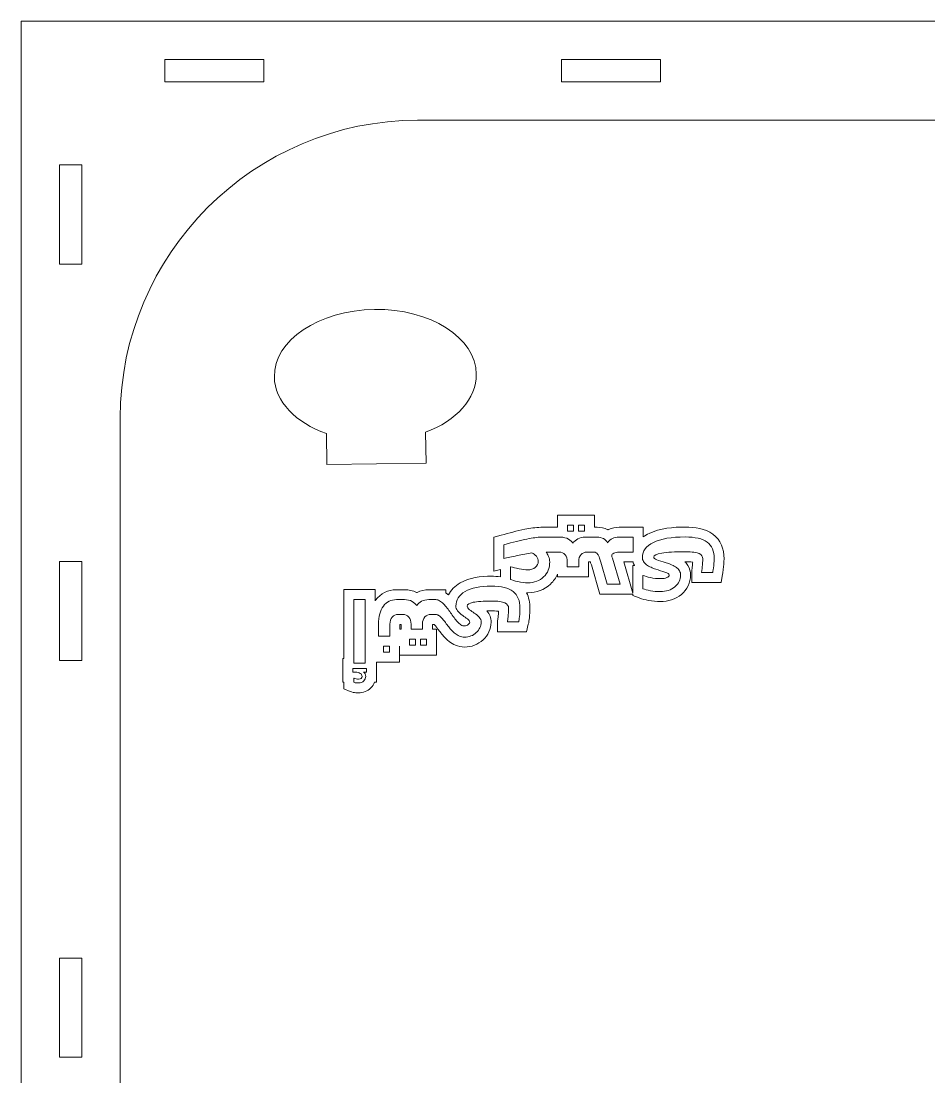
# Model space of a CAD drawing. Header units: millimetres. Extents: x -599 to 1818, y -719 to 408.
# Drawn here: x 349.3 to 440.9, y -106.5 to 0 of the extents above; entities that cross this region are included whole.
import ezdxf

# ---------------------------------------------------------------- set-up
doc = ezdxf.new("R2010")
doc.units = ezdxf.units.MM
doc.header["$MEASUREMENT"] = 0
doc.layers.add('Layer 1', color=7, linetype='Continuous')

msp = doc.modelspace()

# ---------------------------------------------------------------- linework, layer by layer
at = {"layer": 'Layer 1', "color": 250, "lineweight": 18}
for points, knots in [([(548.3318, -199), (548.3318, -199), (349.3318, -199), (349.3318, -199), (349.3318, -199), (349.3318, -199), (349.3318, 0), (349.3318, 0), (349.3318, 0), (349.3318, 0), (548.3318, 0), (548.3318, 0), (548.3318, 0), (548.3318, 0), (548.3318, -199), (548.3318, -199)], [0, 0, 0, 0, 0.2, 0.2, 0.2, 0.2, 0.4, 0.4, 0.4, 0.4, 0.6, 0.6, 0.6, 0.6, 1, 1, 1, 1]), ([(373.8318, -3.8637), (373.8318, -3.8637), (373.8318, -6.1364), (373.8318, -6.1364), (373.8318, -6.1364), (373.8318, -6.1364), (363.8319, -6.1364), (363.8319, -6.1364), (363.8319, -6.1364), (363.8319, -6.1364), (363.8319, -3.8637), (363.8319, -3.8637), (363.8319, -3.8637), (363.8319, -3.8637), (373.8318, -3.8637), (373.8318, -3.8637)], [0, 0, 0, 0, 0.2, 0.2, 0.2, 0.2, 0.4, 0.4, 0.4, 0.4, 0.6, 0.6, 0.6, 0.6, 1, 1, 1, 1]), ([(413.8319, -3.8637), (413.8319, -3.8637), (413.8319, -6.1364), (413.8319, -6.1364), (413.8319, -6.1364), (413.8319, -6.1364), (403.8318, -6.1364), (403.8318, -6.1364), (403.8318, -6.1364), (403.8318, -6.1364), (403.8318, -3.8637), (403.8318, -3.8637), (403.8318, -3.8637), (403.8318, -3.8637), (413.8319, -3.8637), (413.8319, -3.8637)], [0, 0, 0, 0, 0.2, 0.2, 0.2, 0.2, 0.4, 0.4, 0.4, 0.4, 0.6, 0.6, 0.6, 0.6, 1, 1, 1, 1]), ([(508.3317, -189), (508.3317, -189), (389.3319, -189), (389.3319, -189), (389.3319, -189), (372.8318, -189), (359.3319, -175.5), (359.3319, -159), (359.3319, -159), (359.3319, -159), (359.3319, -40.0001), (359.3319, -40.0001), (359.3319, -40.0001), (359.3319, -23.5001), (372.8318, -10.0001), (389.3319, -10.0001), (389.3319, -10.0001), (389.3319, -10.0001), (508.3317, -10.0001), (508.3317, -10.0001), (508.3317, -10.0001), (524.8318, -10.0001), (538.3318, -23.5001), (538.3318, -40.0001), (538.3318, -40.0001), (538.3318, -40.0001), (538.3318, -159), (538.3318, -159), (538.3318, -159), (538.3318, -175.5), (524.8318, -189), (508.3317, -189)], [0, 0, 0, 0, 0.11111111, 0.11111111, 0.11111111, 0.11111111, 0.22222222, 0.22222222, 0.22222222, 0.22222222, 0.33333333, 0.33333333, 0.33333333, 0.33333333, 0.44444444, 0.44444444, 0.44444444, 0.44444444, 0.55555556, 0.55555556, 0.55555556, 0.55555556, 0.66666667, 0.66666667, 0.66666667, 0.66666667, 0.77777778, 0.77777778, 0.77777778, 0.77777778, 1, 1, 1, 1]), ([(355.4682, -24.5), (355.4682, -24.5), (353.1955, -24.5), (353.1955, -24.5), (353.1955, -24.5), (353.1955, -24.5), (353.1955, -14.5), (353.1955, -14.5), (353.1955, -14.5), (353.1955, -14.5), (355.4682, -14.5), (355.4682, -14.5), (355.4682, -14.5), (355.4682, -14.5), (355.4682, -24.5), (355.4682, -24.5)], [0, 0, 0, 0, 0.2, 0.2, 0.2, 0.2, 0.4, 0.4, 0.4, 0.4, 0.6, 0.6, 0.6, 0.6, 1, 1, 1, 1]), ([(380.184, -44.7272), (380.184, -44.7272), (380.1422, -41.6092), (380.1422, -41.6092), (380.1422, -41.6092), (377.0313, -40.5083), (374.9117, -38.3662), (374.8784, -35.8764), (374.8784, -35.8764), (374.829, -32.1988), (379.3493, -29.1564), (384.9745, -29.081), (384.9745, -29.081), (390.5997, -29.0056), (395.2, -31.9256), (395.2492, -35.6032), (395.2492, -35.6032), (395.2826, -38.093), (393.2214, -40.2911), (390.1412, -41.4751), (390.1412, -41.4751), (390.1412, -41.4751), (390.183, -44.593), (390.183, -44.593), (390.183, -44.593), (390.183, -44.593), (380.184, -44.7272), (380.184, -44.7272)], [0, 0, 0, 0, 0.125, 0.125, 0.125, 0.125, 0.25, 0.25, 0.25, 0.25, 0.375, 0.375, 0.375, 0.375, 0.5, 0.5, 0.5, 0.5, 0.625, 0.625, 0.625, 0.625, 0.75, 0.75, 0.75, 0.75, 1, 1, 1, 1]), ([(355.4682, -64.5), (355.4682, -64.5), (353.1955, -64.5), (353.1955, -64.5), (353.1955, -64.5), (353.1955, -64.5), (353.1955, -54.5), (353.1955, -54.5), (353.1955, -54.5), (353.1955, -54.5), (355.4682, -54.5), (355.4682, -54.5), (355.4682, -54.5), (355.4682, -54.5), (355.4682, -64.5), (355.4682, -64.5)], [0, 0, 0, 0, 0.2, 0.2, 0.2, 0.2, 0.4, 0.4, 0.4, 0.4, 0.6, 0.6, 0.6, 0.6, 1, 1, 1, 1]), ([(355.4682, -104.5), (355.4682, -104.5), (353.1955, -104.5), (353.1955, -104.5), (353.1955, -104.5), (353.1955, -104.5), (353.1955, -94.5), (353.1955, -94.5), (353.1955, -94.5), (353.1955, -94.5), (355.4682, -94.5), (355.4682, -94.5), (355.4682, -94.5), (355.4682, -94.5), (355.4682, -104.5), (355.4682, -104.5)], [0, 0, 0, 0, 0.2, 0.2, 0.2, 0.2, 0.4, 0.4, 0.4, 0.4, 0.6, 0.6, 0.6, 0.6, 1, 1, 1, 1])]:
    msp.add_open_spline(points, degree=3, knots=knots, dxfattribs=at)
at = {"layer": 'Layer 1', "color": 250, "lineweight": 20}
for points, knots in [([(404.5631, -49.8373), (404.5631, -49.8373), (407.1727, -49.8373), (407.1727, -49.8373), (407.1727, -49.8373), (407.1727, -49.8373), (407.1727, -51.0565), (407.1727, -51.0565), (407.1727, -51.0565), (407.1727, -51.0565), (407.4287, -51.0565), (407.4287, -51.0565), (407.4287, -51.0565), (407.8072, -51.0565), (408.1822, -51.1245), (408.5209, -51.2964), (408.5209, -51.2964), (408.5418, -51.2864), (408.5629, -51.2768), (408.5843, -51.2675), (408.5843, -51.2675), (408.9255, -51.1195), (409.2918, -51.0565), (409.6625, -51.0565), (409.6625, -51.0565), (409.6625, -51.0565), (412.0849, -51.0565), (412.0849, -51.0565), (412.0849, -51.0565), (412.0849, -51.0565), (412.0849, -52.0333), (412.0849, -52.0333), (412.0849, -52.0333), (412.2648, -51.9004), (412.462, -51.7824), (412.6725, -51.6792), (412.6725, -51.6792), (413.7589, -51.1468), (415.1521, -51.0311), (416.3455, -51.0311), (416.3455, -51.0311), (417.2919, -51.0311), (418.3331, -51.1755), (419.1158, -51.7497), (419.1158, -51.7497), (419.9218, -52.3412), (420.2397, -53.2464), (420.2397, -54.2226), (420.2397, -54.2226), (420.2397, -54.5843), (420.2194, -54.9485), (420.1647, -55.3063), (420.1647, -55.3063), (420.1401, -55.4673), (420.1173, -55.6303), (420.0897, -55.7908), (420.0897, -55.7908), (420.0897, -55.7908), (419.9466, -56.621), (419.9466, -56.621), (419.9466, -56.621), (419.9466, -56.621), (416.9781, -56.621), (416.9781, -56.621), (416.9781, -56.621), (416.9781, -56.621), (416.9781, -55.4193), (416.9781, -55.4193), (416.9781, -55.4193), (416.9781, -55.4193), (417.002, -55.3266), (417.002, -55.3266), (417.002, -55.3266), (417.0225, -55.2004), (417.0338, -55.0631), (417.0472, -54.9367), (417.0472, -54.9367), (417.0604, -54.8127), (417.0711, -54.6882), (417.0783, -54.5634), (417.0783, -54.5634), (416.8296, -54.5319), (416.4882, -54.5297), (416.3299, -54.5297), (416.3299, -54.5297), (416.3181, -54.5297), (416.3062, -54.5297), (416.2943, -54.5297), (416.2943, -54.5297), (416.4067, -54.6439), (416.5063, -54.7703), (416.5916, -54.9081), (416.5916, -54.9081), (416.7717, -55.1989), (416.8615, -55.5274), (416.8615, -55.8693), (416.8615, -55.8693), (416.8615, -56.6486), (416.5307, -57.3192), (415.9381, -57.8216), (415.9381, -57.8216), (415.3355, -58.3326), (414.5942, -58.5429), (413.8125, -58.5429), (413.8125, -58.5429), (413.4137, -58.5429), (413.0145, -58.5103), (412.6228, -58.4343), (412.6228, -58.4343), (412.3086, -58.3732), (411.9881, -58.2948), (411.6894, -58.1788), (411.6894, -58.1788), (411.6894, -58.1788), (411.0514, -57.931), (411.0514, -57.931), (411.0514, -57.931), (411.0514, -57.931), (411.0514, -57.7979), (411.0514, -57.7979), (411.0514, -57.7979), (411.0514, -57.7979), (407.7086, -57.7979), (407.7086, -57.7979), (407.7086, -57.7979), (407.7086, -57.7979), (406.8547, -54.8477), (406.8547, -54.8477), (406.8547, -54.8477), (406.8262, -54.7492), (406.7937, -54.6517), (406.759, -54.5551), (406.759, -54.5551), (406.759, -54.5551), (406.5801, -54.5551), (406.5801, -54.5551), (406.5801, -54.5551), (406.5801, -54.5551), (406.5801, -56.0368), (406.5801, -56.0368), (406.5801, -56.0368), (406.5801, -56.0368), (403.4286, -56.0368), (403.4286, -56.0368), (403.4286, -56.0368), (403.4286, -56.0368), (403.4286, -55.7712), (403.4286, -55.7712), (403.4286, -55.7712), (403.2762, -56.1446), (403.0467, -56.4855), (402.7371, -56.7834), (402.7371, -56.7834), (402.1122, -57.3845), (401.3194, -57.6539), (400.4577, -57.6539), (400.4577, -57.6539), (400.4104, -57.6539), (400.3631, -57.6532), (400.3158, -57.6519), (400.3158, -57.6519), (400.5523, -58.1179), (400.6559, -58.6488), (400.6559, -59.2037), (400.6559, -59.2037), (400.6559, -59.5294), (400.6406, -59.8555), (400.6024, -60.179), (400.6024, -60.179), (400.5772, -60.392), (400.5505, -60.6315), (400.4958, -60.8388), (400.4958, -60.8388), (400.4958, -60.8388), (400.2994, -61.5838), (400.2994, -61.5838), (400.2994, -61.5838), (400.2994, -61.5838), (397.3944, -61.5838), (397.3944, -61.5838), (397.3944, -61.5838), (397.3944, -61.5838), (397.3944, -60.4472), (397.3944, -60.4472), (397.3944, -60.4472), (397.3944, -60.4472), (397.4109, -60.3577), (397.4109, -60.3577), (397.4109, -60.3577), (397.4345, -60.2262), (397.449, -60.0846), (397.4656, -59.9517), (397.4656, -59.9517), (397.483, -59.8126), (397.4932, -59.6713), (397.4988, -59.53), (397.4988, -59.53), (397.2528, -59.4958), (396.9074, -59.4925), (396.7518, -59.4925), (396.7518, -59.4925), (396.6164, -59.4925), (396.471, -59.4928), (396.3213, -59.4953), (396.3213, -59.4953), (396.5944, -59.811), (396.7443, -60.1986), (396.7443, -60.6219), (396.7443, -60.6219), (396.7443, -61.3238), (396.4421, -61.9324), (395.9311, -62.4072), (395.9311, -62.4072), (395.4108, -62.8906), (394.7675, -63.1332), (394.058, -63.1332), (394.058, -63.1332), (393.7398, -63.1332), (393.4292, -63.0736), (393.1378, -62.9445), (393.1378, -62.9445), (392.9101, -62.8436), (392.6958, -62.7161), (392.4996, -62.5627), (392.4996, -62.5627), (392.2994, -62.4062), (392.1143, -62.2316), (391.9504, -62.0374), (391.9504, -62.0374), (391.8307, -61.8956), (391.7126, -61.7524), (391.598, -61.6065), (391.598, -61.6065), (391.4855, -61.4633), (391.3751, -61.3183), (391.2652, -61.173), (391.2652, -61.173), (391.1919, -61.0761), (391.1142, -60.9816), (391.0306, -60.8934), (391.0306, -60.8934), (391.0165, -60.8785), (391.0011, -60.8627), (390.9849, -60.8472), (390.9849, -60.8472), (390.9849, -60.8472), (390.8162, -60.8472), (390.8162, -60.8472), (390.8162, -60.8472), (390.8162, -60.8472), (390.8162, -61.3279), (390.8162, -61.3279), (390.8162, -61.3279), (390.8162, -61.3279), (391.2226, -61.3279), (391.2226, -61.3279), (391.2226, -61.3279), (391.2226, -61.3279), (391.2226, -63.9376), (391.2226, -63.9376), (391.2226, -63.9376), (391.2226, -63.9376), (387.5038, -63.9376), (387.5038, -63.9376), (387.5038, -63.9376), (387.5038, -63.9376), (387.5038, -63.0316), (387.5038, -63.0316), (387.5038, -63.0316), (387.5038, -63.0316), (387.4874, -63.0316), (387.4874, -63.0316), (387.4874, -63.0316), (387.4874, -63.0316), (387.4874, -64.6488), (387.4874, -64.6488), (387.4874, -64.6488), (387.4874, -64.6488), (385.1689, -64.6488), (385.1689, -64.6488), (385.1689, -64.6488), (385.1689, -64.6488), (385.1689, -66.6723), (385.1689, -66.6723), (385.1689, -66.6723), (385.1689, -66.6723), (384.9887, -66.6723), (384.9887, -66.6723), (384.9887, -66.6723), (384.9076, -66.8876), (384.7806, -67.0849), (384.6127, -67.2565), (384.6127, -67.2565), (384.2813, -67.5952), (383.8426, -67.756), (383.3717, -67.756), (383.3717, -67.756), (383.1858, -67.756), (382.9933, -67.7465), (382.8121, -67.7029), (382.8121, -67.7029), (382.7158, -67.6798), (382.619, -67.6534), (382.5269, -67.6165), (382.5269, -67.6165), (382.5269, -67.6165), (381.8989, -67.3649), (381.8989, -67.3649), (381.8989, -67.3649), (381.8989, -67.3649), (381.8989, -66.6723), (381.8989, -66.6723), (381.8989, -66.6723), (381.8989, -66.6723), (381.7804, -66.6723), (381.7804, -66.6723), (381.7804, -66.6723), (381.7804, -66.6723), (381.7804, -64.2828), (381.7804, -64.2828), (381.7804, -64.2828), (381.7804, -64.2828), (381.882, -64.2828), (381.882, -64.2828), (381.882, -64.2828), (381.882, -64.2828), (381.882, -57.3317), (381.882, -57.3317), (381.882, -57.3317), (381.882, -57.3317), (385.0335, -57.3317), (385.0335, -57.3317), (385.0335, -57.3317), (385.0335, -57.3317), (385.0335, -58.4748), (385.0335, -58.4748), (385.0335, -58.4748), (385.047, -58.4558), (385.0608, -58.4369), (385.0748, -58.4181), (385.0748, -58.4181), (385.5919, -57.725), (386.3241, -57.3486), (387.1901, -57.3486), (387.1901, -57.3486), (387.1901, -57.3486), (388.0071, -57.3486), (388.0071, -57.3486), (388.0071, -57.3486), (388.4373, -57.3486), (388.8541, -57.4398), (389.2329, -57.6448), (389.2329, -57.6448), (389.246, -57.6377), (389.2592, -57.6307), (389.2725, -57.6239), (389.2725, -57.6239), (389.6435, -57.4322), (390.0522, -57.3486), (390.4681, -57.3486), (390.4681, -57.3486), (390.4681, -57.3486), (392.1624, -57.3486), (392.1624, -57.3486), (392.1624, -57.3486), (392.1624, -57.3486), (392.1624, -57.6744), (392.1624, -57.6744), (392.1624, -57.6744), (392.2587, -57.7367), (392.351, -57.8048), (392.4394, -57.8777), (392.4394, -57.8777), (392.6849, -57.3774), (393.0981, -56.9706), (393.6268, -56.6663), (393.6268, -56.6663), (394.5538, -56.1327), (395.7106, -55.9939), (396.7631, -55.9939), (396.7631, -55.9939), (397.0669, -55.9939), (397.3819, -56.0086), (397.6952, -56.0481), (397.6952, -56.0481), (397.6952, -56.0481), (397.6952, -55.3166), (397.6952, -55.3166), (397.6952, -55.3166), (397.6952, -55.3166), (397.0264, -55.469), (397.0264, -55.469), (397.0264, -55.469), (397.0264, -55.469), (397.0264, -52.0595), (397.0264, -52.0595), (397.0264, -52.0595), (397.0264, -52.0595), (397.7557, -51.8544), (397.7557, -51.8544), (397.7557, -51.8544), (398.5452, -51.6324), (399.3485, -51.4186), (400.1531, -51.259), (400.1531, -51.259), (400.6581, -51.1588), (401.2277, -51.0565), (401.7433, -51.0565), (401.7433, -51.0565), (401.7433, -51.0565), (403.454, -51.0565), (403.454, -51.0565), (403.454, -51.0565), (403.454, -51.0565), (403.454, -49.8373), (403.454, -49.8373), (403.454, -49.8373), (403.454, -49.8373), (404.5631, -49.8373), (404.5631, -49.8373)], [0, 0, 0, 0, 0.00943396, 0.00943396, 0.00943396, 0.00943396, 0.01886792, 0.01886792, 0.01886792, 0.01886792, 0.02830189, 0.02830189, 0.02830189, 0.02830189, 0.03773585, 0.03773585, 0.03773585, 0.03773585, 0.04716981, 0.04716981, 0.04716981, 0.04716981, 0.05660377, 0.05660377, 0.05660377, 0.05660377, 0.06603774, 0.06603774, 0.06603774, 0.06603774, 0.0754717, 0.0754717, 0.0754717, 0.0754717, 0.08490566, 0.08490566, 0.08490566, 0.08490566, 0.09433962, 0.09433962, 0.09433962, 0.09433962, 0.10377358, 0.10377358, 0.10377358, 0.10377358, 0.11320755, 0.11320755, 0.11320755, 0.11320755, 0.12264151, 0.12264151, 0.12264151, 0.12264151, 0.13207547, 0.13207547, 0.13207547, 0.13207547, 0.14150943, 0.14150943, 0.14150943, 0.14150943, 0.1509434, 0.1509434, 0.1509434, 0.1509434, 0.16037736, 0.16037736, 0.16037736, 0.16037736, 0.16981132, 0.16981132, 0.16981132, 0.16981132, 0.17924528, 0.17924528, 0.17924528, 0.17924528, 0.18867925, 0.18867925, 0.18867925, 0.18867925, 0.19811321, 0.19811321, 0.19811321, 0.19811321, 0.20754717, 0.20754717, 0.20754717, 0.20754717, 0.21698113, 0.21698113, 0.21698113, 0.21698113, 0.22641509, 0.22641509, 0.22641509, 0.22641509, 0.23584906, 0.23584906, 0.23584906, 0.23584906, 0.24528302, 0.24528302, 0.24528302, 0.24528302, 0.25471698, 0.25471698, 0.25471698, 0.25471698, 0.26415094, 0.26415094, 0.26415094, 0.26415094, 0.27358491, 0.27358491, 0.27358491, 0.27358491, 0.28301887, 0.28301887, 0.28301887, 0.28301887, 0.29245283, 0.29245283, 0.29245283, 0.29245283, 0.30188679, 0.30188679, 0.30188679, 0.30188679, 0.31132075, 0.31132075, 0.31132075, 0.31132075, 0.32075472, 0.32075472, 0.32075472, 0.32075472, 0.33018868, 0.33018868, 0.33018868, 0.33018868, 0.33962264, 0.33962264, 0.33962264, 0.33962264, 0.3490566, 0.3490566, 0.3490566, 0.3490566, 0.35849057, 0.35849057, 0.35849057, 0.35849057, 0.36792453, 0.36792453, 0.36792453, 0.36792453, 0.37735849, 0.37735849, 0.37735849, 0.37735849, 0.38679245, 0.38679245, 0.38679245, 0.38679245, 0.39622642, 0.39622642, 0.39622642, 0.39622642, 0.40566038, 0.40566038, 0.40566038, 0.40566038, 0.41509434, 0.41509434, 0.41509434, 0.41509434, 0.4245283, 0.4245283, 0.4245283, 0.4245283, 0.43396226, 0.43396226, 0.43396226, 0.43396226, 0.44339623, 0.44339623, 0.44339623, 0.44339623, 0.45283019, 0.45283019, 0.45283019, 0.45283019, 0.46226415, 0.46226415, 0.46226415, 0.46226415, 0.47169811, 0.47169811, 0.47169811, 0.47169811, 0.48113208, 0.48113208, 0.48113208, 0.48113208, 0.49056604, 0.49056604, 0.49056604, 0.49056604, 0.5, 0.5, 0.5, 0.5, 0.50943396, 0.50943396, 0.50943396, 0.50943396, 0.51886792, 0.51886792, 0.51886792, 0.51886792, 0.52830189, 0.52830189, 0.52830189, 0.52830189, 0.53773585, 0.53773585, 0.53773585, 0.53773585, 0.54716981, 0.54716981, 0.54716981, 0.54716981, 0.55660377, 0.55660377, 0.55660377, 0.55660377, 0.56603774, 0.56603774, 0.56603774, 0.56603774, 0.5754717, 0.5754717, 0.5754717, 0.5754717, 0.58490566, 0.58490566, 0.58490566, 0.58490566, 0.59433962, 0.59433962, 0.59433962, 0.59433962, 0.60377358, 0.60377358, 0.60377358, 0.60377358, 0.61320755, 0.61320755, 0.61320755, 0.61320755, 0.62264151, 0.62264151, 0.62264151, 0.62264151, 0.63207547, 0.63207547, 0.63207547, 0.63207547, 0.64150943, 0.64150943, 0.64150943, 0.64150943, 0.6509434, 0.6509434, 0.6509434, 0.6509434, 0.66037736, 0.66037736, 0.66037736, 0.66037736, 0.66981132, 0.66981132, 0.66981132, 0.66981132, 0.67924528, 0.67924528, 0.67924528, 0.67924528, 0.68867925, 0.68867925, 0.68867925, 0.68867925, 0.69811321, 0.69811321, 0.69811321, 0.69811321, 0.70754717, 0.70754717, 0.70754717, 0.70754717, 0.71698113, 0.71698113, 0.71698113, 0.71698113, 0.72641509, 0.72641509, 0.72641509, 0.72641509, 0.73584906, 0.73584906, 0.73584906, 0.73584906, 0.74528302, 0.74528302, 0.74528302, 0.74528302, 0.75471698, 0.75471698, 0.75471698, 0.75471698, 0.76415094, 0.76415094, 0.76415094, 0.76415094, 0.77358491, 0.77358491, 0.77358491, 0.77358491, 0.78301887, 0.78301887, 0.78301887, 0.78301887, 0.79245283, 0.79245283, 0.79245283, 0.79245283, 0.80188679, 0.80188679, 0.80188679, 0.80188679, 0.81132075, 0.81132075, 0.81132075, 0.81132075, 0.82075472, 0.82075472, 0.82075472, 0.82075472, 0.83018868, 0.83018868, 0.83018868, 0.83018868, 0.83962264, 0.83962264, 0.83962264, 0.83962264, 0.8490566, 0.8490566, 0.8490566, 0.8490566, 0.85849057, 0.85849057, 0.85849057, 0.85849057, 0.86792453, 0.86792453, 0.86792453, 0.86792453, 0.87735849, 0.87735849, 0.87735849, 0.87735849, 0.88679245, 0.88679245, 0.88679245, 0.88679245, 0.89622642, 0.89622642, 0.89622642, 0.89622642, 0.90566038, 0.90566038, 0.90566038, 0.90566038, 0.91509434, 0.91509434, 0.91509434, 0.91509434, 0.9245283, 0.9245283, 0.9245283, 0.9245283, 0.93396226, 0.93396226, 0.93396226, 0.93396226, 0.94339623, 0.94339623, 0.94339623, 0.94339623, 0.95283019, 0.95283019, 0.95283019, 0.95283019, 0.96226415, 0.96226415, 0.96226415, 0.96226415, 0.97169811, 0.97169811, 0.97169811, 0.97169811, 0.98113208, 0.98113208, 0.98113208, 0.98113208, 1, 1, 1, 1]), ([(411.0617, -54.5551), (411.0617, -54.5551), (410.1326, -54.5551), (410.1326, -54.5551), (410.1326, -54.5551), (410.1326, -54.5551), (411.0514, -57.6944), (411.0514, -57.6944), (411.0514, -57.6944), (411.0514, -57.6944), (411.0514, -54.9088), (411.0514, -54.9088), (411.0514, -54.9088), (411.0514, -54.9088), (411.1998, -54.9088), (411.1998, -54.9088), (411.1998, -54.9088), (411.1407, -54.7955), (411.0946, -54.6772), (411.0617, -54.5551)], [0, 0, 0, 0, 0.16666667, 0.16666667, 0.16666667, 0.16666667, 0.33333333, 0.33333333, 0.33333333, 0.33333333, 0.5, 0.5, 0.5, 0.5, 0.66666667, 0.66666667, 0.66666667, 0.66666667, 1, 1, 1, 1]), ([(387.6647, -61.3279), (387.6647, -61.3279), (387.6647, -60.8472), (387.6647, -60.8472), (387.6647, -60.8472), (387.6647, -60.8472), (387.5297, -60.8473), (387.5297, -60.8473), (387.5297, -60.8473), (387.5297, -60.8473), (387.5297, -61.3279), (387.5297, -61.3279), (387.5297, -61.3279), (387.5297, -61.3279), (387.6647, -61.3279), (387.6647, -61.3279)], [0, 0, 0, 0, 0.2, 0.2, 0.2, 0.2, 0.4, 0.4, 0.4, 0.4, 0.6, 0.6, 0.6, 0.6, 1, 1, 1, 1])]:
    msp.add_open_spline(points, degree=3, knots=knots, dxfattribs=at)
at = {"layer": 'Layer 1', "color": 250, "lineweight": 9}
for points, knots in [([(404.454, -50.8373), (404.454, -50.8373), (405.0636, -50.8373), (405.0636, -50.8373), (405.0636, -50.8373), (405.0636, -50.8373), (405.0636, -51.4469), (405.0636, -51.4469), (405.0636, -51.4469), (405.0636, -51.4469), (404.454, -51.4469), (404.454, -51.4469), (404.454, -51.4469), (404.454, -51.4469), (404.454, -50.8373), (404.454, -50.8373)], [0, 0, 0, 0, 0.2, 0.2, 0.2, 0.2, 0.4, 0.4, 0.4, 0.4, 0.6, 0.6, 0.6, 0.6, 1, 1, 1, 1]), ([(405.5631, -50.8373), (405.5631, -50.8373), (406.1727, -50.8373), (406.1727, -50.8373), (406.1727, -50.8373), (406.1727, -50.8373), (406.1727, -51.4469), (406.1727, -51.4469), (406.1727, -51.4469), (406.1727, -51.4469), (405.5631, -51.4469), (405.5631, -51.4469), (405.5631, -51.4469), (405.5631, -51.4469), (405.5631, -50.8373), (405.5631, -50.8373)], [0, 0, 0, 0, 0.2, 0.2, 0.2, 0.2, 0.4, 0.4, 0.4, 0.4, 0.6, 0.6, 0.6, 0.6, 1, 1, 1, 1]), ([(398.0264, -52.8171), (398.9549, -52.556), (399.7282, -52.3627), (400.3477, -52.2399), (400.3477, -52.2399), (400.9657, -52.1172), (401.4314, -52.0565), (401.7433, -52.0565), (401.7433, -52.0565), (401.7433, -52.0565), (403.3618, -52.0565), (403.3618, -52.0565), (403.3618, -52.0565), (403.3618, -52.0565), (403.6483, -52.0565), (403.6483, -52.0565), (403.6483, -52.0565), (403.6483, -52.0565), (403.771, -52.0565), (403.771, -52.0565), (403.771, -52.0565), (404.0631, -52.0565), (404.3185, -52.1186), (404.5401, -52.2428), (404.5401, -52.2428), (404.7602, -52.3669), (404.9154, -52.5066), (405.0071, -52.6647), (405.0071, -52.6647), (405.1229, -52.477), (405.2851, -52.3288), (405.4954, -52.2202), (405.4954, -52.2202), (405.7057, -52.1115), (405.9526, -52.0565), (406.232, -52.0565), (406.232, -52.0565), (406.232, -52.0565), (406.6398, -52.0565), (406.6398, -52.0565), (406.6398, -52.0565), (406.6398, -52.0565), (406.9263, -52.0565), (406.9263, -52.0565), (406.9263, -52.0565), (406.9263, -52.0565), (407.4287, -52.0565), (407.4287, -52.0565), (407.4287, -52.0565), (407.6925, -52.0565), (407.9127, -52.1045), (408.0891, -52.199), (408.0891, -52.199), (408.264, -52.2936), (408.4023, -52.4389), (408.5011, -52.6308), (408.5011, -52.6308), (408.6253, -52.4192), (408.7862, -52.2696), (408.9823, -52.1849), (408.9823, -52.1849), (409.1799, -52.0988), (409.407, -52.0565), (409.6625, -52.0565), (409.6625, -52.0565), (409.6625, -52.0565), (411.0849, -52.0565), (411.0849, -52.0565), (411.0849, -52.0565), (411.0849, -52.0565), (411.0849, -53.5551), (411.0849, -53.5551), (411.0849, -53.5551), (411.0849, -53.5551), (409.6244, -53.5551), (409.6244, -53.5551), (409.6244, -53.5551), (409.4183, -53.5551), (409.249, -53.5918), (409.1149, -53.6638), (409.1149, -53.6638), (408.9823, -53.7371), (408.916, -53.8176), (408.916, -53.9079), (408.916, -53.9079), (408.916, -53.9333), (408.9216, -53.97), (408.9343, -54.0208), (408.9343, -54.0208), (408.947, -54.0716), (408.9611, -54.121), (408.9781, -54.1704), (408.9781, -54.1704), (408.9781, -54.1704), (409.7471, -56.7979), (409.7471, -56.7979), (409.7471, -56.7979), (409.7471, -56.7979), (408.4602, -56.7979), (408.4602, -56.7979), (408.4602, -56.7979), (408.4602, -56.7979), (407.8153, -54.5697), (407.8153, -54.5697), (407.8153, -54.5697), (407.7772, -54.4371), (407.7306, -54.2988), (407.677, -54.1534), (407.677, -54.1534), (407.6234, -54.0081), (407.574, -53.8994), (407.5303, -53.8289), (407.5303, -53.8289), (407.4781, -53.7414), (407.4174, -53.6736), (407.3468, -53.6271), (407.3468, -53.6271), (407.2763, -53.5791), (407.1916, -53.5551), (407.09, -53.5551), (407.09, -53.5551), (407.09, -53.5551), (406.9263, -53.5551), (406.9263, -53.5551), (406.9263, -53.5551), (406.9263, -53.5551), (406.6398, -53.5551), (406.6398, -53.5551), (406.6398, -53.5551), (406.6398, -53.5551), (406.4183, -53.5551), (406.4183, -53.5551), (406.4183, -53.5551), (406.1727, -53.5551), (405.9724, -53.6398), (405.8157, -53.8077), (405.8157, -53.8077), (405.6591, -53.9756), (405.5801, -54.2169), (405.5801, -54.5316), (405.5801, -54.5316), (405.5801, -54.5316), (405.5801, -55.0368), (405.5801, -55.0368), (405.5801, -55.0368), (405.5801, -55.0368), (404.4286, -55.0368), (404.4286, -55.0368), (404.4286, -55.0368), (404.4286, -55.0368), (404.4286, -54.5316), (404.4286, -54.5316), (404.4286, -54.5316), (404.4286, -54.2395), (404.3538, -54.0038), (404.2056, -53.8246), (404.2056, -53.8246), (404.0561, -53.6454), (403.85, -53.5551), (403.5847, -53.5551), (403.5847, -53.5551), (403.5847, -53.5551), (403.3618, -53.5551), (403.3618, -53.5551), (403.3618, -53.5551), (403.3618, -53.5551), (402.2851, -53.5551), (402.2851, -53.5551), (402.2851, -53.5551), (402.374, -53.637), (402.4573, -53.7809), (402.5377, -53.9855), (402.5377, -53.9855), (402.6182, -54.1901), (402.6577, -54.3792), (402.6577, -54.5528), (402.6577, -54.5528), (402.6577, -55.1652), (402.4531, -55.669), (402.0438, -56.0627), (402.0438, -56.0627), (401.6346, -56.4564), (401.1054, -56.6539), (400.4577, -56.6539), (400.4577, -56.6539), (400.1402, -56.6539), (399.8058, -56.6144), (399.4558, -56.5368), (399.4558, -56.5368), (399.1059, -56.4578), (398.8519, -56.3816), (398.6952, -56.3068), (398.6952, -56.3068), (398.6952, -56.3068), (398.6952, -55.0283), (398.6952, -55.0283), (398.6952, -55.0283), (398.6952, -55.0283), (398.7446, -55.0283), (398.7446, -55.0283), (398.7446, -55.0283), (398.945, -55.1031), (399.2174, -55.1751), (399.5631, -55.2442), (399.5631, -55.2442), (399.9074, -55.3148), (400.191, -55.35), (400.414, -55.35), (400.414, -55.35), (400.7385, -55.35), (401.001, -55.2654), (401.2028, -55.0975), (401.2028, -55.0975), (401.4046, -54.9295), (401.5062, -54.7334), (401.5062, -54.5076), (401.5062, -54.5076), (401.5062, -54.3115), (401.4399, -54.1351), (401.3072, -53.9813), (401.3072, -53.9813), (401.1746, -53.826), (401.0222, -53.7132), (400.85, -53.6426), (400.85, -53.6426), (400.3914, -53.6962), (399.8947, -53.7851), (399.3585, -53.9093), (399.3585, -53.9093), (398.8237, -54.0321), (398.3792, -54.1351), (398.0264, -54.2155), (398.0264, -54.2155), (398.0264, -54.2155), (398.0264, -52.8171), (398.0264, -52.8171)], [0, 0, 0, 0, 0.01666667, 0.01666667, 0.01666667, 0.01666667, 0.03333333, 0.03333333, 0.03333333, 0.03333333, 0.05, 0.05, 0.05, 0.05, 0.06666667, 0.06666667, 0.06666667, 0.06666667, 0.08333333, 0.08333333, 0.08333333, 0.08333333, 0.1, 0.1, 0.1, 0.1, 0.11666667, 0.11666667, 0.11666667, 0.11666667, 0.13333333, 0.13333333, 0.13333333, 0.13333333, 0.15, 0.15, 0.15, 0.15, 0.16666667, 0.16666667, 0.16666667, 0.16666667, 0.18333333, 0.18333333, 0.18333333, 0.18333333, 0.2, 0.2, 0.2, 0.2, 0.21666667, 0.21666667, 0.21666667, 0.21666667, 0.23333333, 0.23333333, 0.23333333, 0.23333333, 0.25, 0.25, 0.25, 0.25, 0.26666667, 0.26666667, 0.26666667, 0.26666667, 0.28333333, 0.28333333, 0.28333333, 0.28333333, 0.3, 0.3, 0.3, 0.3, 0.31666667, 0.31666667, 0.31666667, 0.31666667, 0.33333333, 0.33333333, 0.33333333, 0.33333333, 0.35, 0.35, 0.35, 0.35, 0.36666667, 0.36666667, 0.36666667, 0.36666667, 0.38333333, 0.38333333, 0.38333333, 0.38333333, 0.4, 0.4, 0.4, 0.4, 0.41666667, 0.41666667, 0.41666667, 0.41666667, 0.43333333, 0.43333333, 0.43333333, 0.43333333, 0.45, 0.45, 0.45, 0.45, 0.46666667, 0.46666667, 0.46666667, 0.46666667, 0.48333333, 0.48333333, 0.48333333, 0.48333333, 0.5, 0.5, 0.5, 0.5, 0.51666667, 0.51666667, 0.51666667, 0.51666667, 0.53333333, 0.53333333, 0.53333333, 0.53333333, 0.55, 0.55, 0.55, 0.55, 0.56666667, 0.56666667, 0.56666667, 0.56666667, 0.58333333, 0.58333333, 0.58333333, 0.58333333, 0.6, 0.6, 0.6, 0.6, 0.61666667, 0.61666667, 0.61666667, 0.61666667, 0.63333333, 0.63333333, 0.63333333, 0.63333333, 0.65, 0.65, 0.65, 0.65, 0.66666667, 0.66666667, 0.66666667, 0.66666667, 0.68333333, 0.68333333, 0.68333333, 0.68333333, 0.7, 0.7, 0.7, 0.7, 0.71666667, 0.71666667, 0.71666667, 0.71666667, 0.73333333, 0.73333333, 0.73333333, 0.73333333, 0.75, 0.75, 0.75, 0.75, 0.76666667, 0.76666667, 0.76666667, 0.76666667, 0.78333333, 0.78333333, 0.78333333, 0.78333333, 0.8, 0.8, 0.8, 0.8, 0.81666667, 0.81666667, 0.81666667, 0.81666667, 0.83333333, 0.83333333, 0.83333333, 0.83333333, 0.85, 0.85, 0.85, 0.85, 0.86666667, 0.86666667, 0.86666667, 0.86666667, 0.88333333, 0.88333333, 0.88333333, 0.88333333, 0.9, 0.9, 0.9, 0.9, 0.91666667, 0.91666667, 0.91666667, 0.91666667, 0.93333333, 0.93333333, 0.93333333, 0.93333333, 0.95, 0.95, 0.95, 0.95, 0.96666667, 0.96666667, 0.96666667, 0.96666667, 1, 1, 1, 1]), ([(412.0514, -55.9088), (412.0514, -55.9088), (412.0881, -55.9088), (412.0881, -55.9088), (412.0881, -55.9088), (412.2377, -55.9893), (412.4804, -56.0627), (412.8163, -56.129), (412.8163, -56.129), (413.1521, -56.1967), (413.488, -56.2306), (413.821, -56.2306), (413.821, -56.2306), (414.1018, -56.2306), (414.3205, -56.1967), (414.4757, -56.129), (414.4757, -56.129), (414.6324, -56.0612), (414.71, -55.9709), (414.71, -55.858), (414.71, -55.858), (414.71, -55.7593), (414.5632, -55.6647), (414.2711, -55.5758), (414.2711, -55.5758), (413.979, -55.4855), (413.6728, -55.3881), (413.3525, -55.2837), (413.3525, -55.2837), (413.2015, -55.2315), (413.042, -55.1666), (412.8727, -55.0904), (412.8727, -55.0904), (412.7048, -55.0128), (412.5552, -54.9253), (412.4226, -54.8293), (412.4226, -54.8293), (412.2984, -54.7362), (412.1968, -54.6276), (412.1192, -54.5034), (412.1192, -54.5034), (412.0401, -54.3792), (412.0006, -54.2409), (412.0006, -54.0899), (412.0006, -54.0899), (412.0006, -53.445), (412.3718, -52.9399), (413.1126, -52.5772), (413.1126, -52.5772), (413.8548, -52.2131), (414.9315, -52.0311), (416.3455, -52.0311), (416.3455, -52.0311), (417.322, -52.0311), (418.0473, -52.2061), (418.5242, -52.556), (418.5242, -52.556), (419.0012, -52.906), (419.2397, -53.462), (419.2397, -54.2226), (419.2397, -54.2226), (419.2397, -54.5683), (419.2185, -54.8787), (419.1762, -55.1553), (419.1762, -55.1553), (419.1338, -55.4333), (419.1098, -55.5885), (419.1042, -55.621), (419.1042, -55.621), (419.1042, -55.621), (417.9781, -55.621), (417.9781, -55.621), (417.9781, -55.621), (417.9781, -55.621), (417.9781, -55.5462), (417.9781, -55.5462), (417.9781, -55.5462), (417.9894, -55.5024), (418.0106, -55.3345), (418.0416, -55.0424), (418.0416, -55.0424), (418.0727, -54.7503), (418.0882, -54.4808), (418.0882, -54.2324), (418.0882, -54.2324), (418.0882, -54.0067), (417.9711, -53.8331), (417.7354, -53.7117), (417.7354, -53.7117), (417.4998, -53.5904), (417.0313, -53.5297), (416.3299, -53.5297), (416.3299, -53.5297), (415.2815, -53.5297), (414.4898, -53.572), (413.955, -53.6553), (413.955, -53.6553), (413.4202, -53.74), (413.1521, -53.8811), (413.1521, -54.08), (413.1521, -54.08), (413.1521, -54.176), (413.2565, -54.2649), (413.464, -54.3453), (413.464, -54.3453), (413.6728, -54.4272), (413.9804, -54.5231), (414.3882, -54.6332), (414.3882, -54.6332), (414.5675, -54.6826), (414.7565, -54.7503), (414.9541, -54.8364), (414.9541, -54.8364), (415.1502, -54.9211), (415.3111, -55.0114), (415.4353, -55.1045), (415.4353, -55.1045), (415.5595, -55.1948), (415.6611, -55.3049), (415.7415, -55.4347), (415.7415, -55.4347), (415.8219, -55.5645), (415.8615, -55.7099), (415.8615, -55.8693), (415.8615, -55.8693), (415.8615, -56.3407), (415.671, -56.7372), (415.2914, -57.0589), (415.2914, -57.0589), (414.9104, -57.3821), (414.4179, -57.5429), (413.8125, -57.5429), (413.8125, -57.5429), (413.4597, -57.5429), (413.1267, -57.5133), (412.8134, -57.4526), (412.8134, -57.4526), (412.5016, -57.3919), (412.2476, -57.3228), (412.0514, -57.2466), (412.0514, -57.2466), (412.0514, -57.2466), (412.0514, -55.9088), (412.0514, -55.9088)], [0, 0, 0, 0, 0.02702703, 0.02702703, 0.02702703, 0.02702703, 0.05405405, 0.05405405, 0.05405405, 0.05405405, 0.08108108, 0.08108108, 0.08108108, 0.08108108, 0.10810811, 0.10810811, 0.10810811, 0.10810811, 0.13513514, 0.13513514, 0.13513514, 0.13513514, 0.16216216, 0.16216216, 0.16216216, 0.16216216, 0.18918919, 0.18918919, 0.18918919, 0.18918919, 0.21621622, 0.21621622, 0.21621622, 0.21621622, 0.24324324, 0.24324324, 0.24324324, 0.24324324, 0.27027027, 0.27027027, 0.27027027, 0.27027027, 0.2972973, 0.2972973, 0.2972973, 0.2972973, 0.32432432, 0.32432432, 0.32432432, 0.32432432, 0.35135135, 0.35135135, 0.35135135, 0.35135135, 0.37837838, 0.37837838, 0.37837838, 0.37837838, 0.40540541, 0.40540541, 0.40540541, 0.40540541, 0.43243243, 0.43243243, 0.43243243, 0.43243243, 0.45945946, 0.45945946, 0.45945946, 0.45945946, 0.48648649, 0.48648649, 0.48648649, 0.48648649, 0.51351351, 0.51351351, 0.51351351, 0.51351351, 0.54054054, 0.54054054, 0.54054054, 0.54054054, 0.56756757, 0.56756757, 0.56756757, 0.56756757, 0.59459459, 0.59459459, 0.59459459, 0.59459459, 0.62162162, 0.62162162, 0.62162162, 0.62162162, 0.64864865, 0.64864865, 0.64864865, 0.64864865, 0.67567568, 0.67567568, 0.67567568, 0.67567568, 0.7027027, 0.7027027, 0.7027027, 0.7027027, 0.72972973, 0.72972973, 0.72972973, 0.72972973, 0.75675676, 0.75675676, 0.75675676, 0.75675676, 0.78378378, 0.78378378, 0.78378378, 0.78378378, 0.81081081, 0.81081081, 0.81081081, 0.81081081, 0.83783784, 0.83783784, 0.83783784, 0.83783784, 0.86486486, 0.86486486, 0.86486486, 0.86486486, 0.89189189, 0.89189189, 0.89189189, 0.89189189, 0.91891892, 0.91891892, 0.91891892, 0.91891892, 0.94594595, 0.94594595, 0.94594595, 0.94594595, 1, 1, 1, 1]), ([(385.3782, -60.8209), (385.3782, -60.0631), (385.5447, -59.4606), (385.8763, -59.0161), (385.8763, -59.0161), (386.208, -58.5716), (386.6454, -58.3486), (387.1901, -58.3486), (387.1901, -58.3486), (387.1901, -58.3486), (387.5979, -58.3486), (387.5979, -58.3486), (387.5979, -58.3486), (387.5979, -58.3486), (387.8844, -58.3486), (387.8844, -58.3486), (387.8844, -58.3486), (387.8844, -58.3486), (388.0071, -58.3486), (388.0071, -58.3486), (388.0071, -58.3486), (388.2992, -58.3486), (388.5546, -58.4107), (388.7762, -58.5349), (388.7762, -58.5349), (388.9963, -58.659), (389.1515, -58.7987), (389.2432, -58.9568), (389.2432, -58.9568), (389.359, -58.7691), (389.5212, -58.6209), (389.7315, -58.5123), (389.7315, -58.5123), (389.9418, -58.4036), (390.1887, -58.3486), (390.4681, -58.3486), (390.4681, -58.3486), (390.4681, -58.3486), (390.8759, -58.3486), (390.8759, -58.3486), (390.8759, -58.3486), (390.8759, -58.3486), (391.1158, -58.3486), (391.1158, -58.3486), (391.1158, -58.3486), (391.1158, -58.3486), (391.1226, -58.3486), (391.1226, -58.3486), (391.1226, -58.3486), (391.1226, -58.3486), (391.1624, -58.3486), (391.1624, -58.3486), (391.1624, -58.3486), (391.1624, -58.3486), (391.1624, -58.3499), (391.1624, -58.3499), (391.1624, -58.3499), (391.2914, -58.3572), (391.4168, -58.395), (391.5377, -58.4643), (391.5377, -58.4643), (391.6732, -58.5419), (391.803, -58.6407), (391.93, -58.7621), (391.93, -58.7621), (392.057, -58.8891), (392.1826, -59.0344), (392.3082, -59.2009), (392.3082, -59.2009), (392.4338, -59.366), (392.5509, -59.5241), (392.6582, -59.6765), (392.6582, -59.6765), (392.7739, -59.8416), (392.8882, -60.0038), (393.0025, -60.1633), (393.0025, -60.1633), (393.1168, -60.3242), (393.2325, -60.4653), (393.3482, -60.5895), (393.3482, -60.5895), (393.4667, -60.7193), (393.5853, -60.8209), (393.7024, -60.8957), (393.7024, -60.8957), (393.8195, -60.9705), (393.9381, -61.0071), (394.0594, -61.0071), (394.0594, -61.0071), (394.2033, -61.0071), (394.3275, -60.962), (394.4334, -60.8703), (394.4334, -60.8703), (394.5392, -60.78), (394.5928, -60.6925), (394.5928, -60.6106), (394.5928, -60.6106), (394.5928, -60.5217), (394.5124, -60.4187), (394.3515, -60.3002), (394.3515, -60.3002), (394.1892, -60.1816), (394.0354, -60.0688), (393.8901, -59.9615), (393.8901, -59.9615), (393.6587, -59.7936), (393.4837, -59.6299), (393.3651, -59.469), (393.3651, -59.469), (393.2466, -59.3096), (393.1873, -59.1515), (393.1873, -58.9949), (393.1873, -58.9949), (393.1873, -58.3796), (393.5006, -57.8928), (394.1257, -57.533), (394.1257, -57.533), (394.7509, -57.1731), (395.63, -56.9939), (396.7631, -56.9939), (396.7631, -56.9939), (397.765, -56.9939), (398.4988, -57.176), (398.9616, -57.5414), (398.9616, -57.5414), (399.4245, -57.9055), (399.6559, -58.4601), (399.6559, -59.2037), (399.6559, -59.2037), (399.6559, -59.5071), (399.6404, -59.7922), (399.6093, -60.0617), (399.6093, -60.0617), (399.5769, -60.3298), (399.5501, -60.5034), (399.5289, -60.5838), (399.5289, -60.5838), (399.5289, -60.5838), (398.3944, -60.5838), (398.3944, -60.5838), (398.3944, -60.5838), (398.3944, -60.5838), (398.3944, -60.5387), (398.3944, -60.5387), (398.3944, -60.5387), (398.4056, -60.478), (398.4268, -60.3242), (398.4579, -60.0758), (398.4579, -60.0758), (398.4889, -59.8275), (398.5044, -59.541), (398.5044, -59.2164), (398.5044, -59.2164), (398.5044, -58.9723), (398.3788, -58.7903), (398.1291, -58.6717), (398.1291, -58.6717), (397.8779, -58.5518), (397.4193, -58.4925), (396.7518, -58.4925), (396.7518, -58.4925), (395.9475, -58.4925), (395.3449, -58.5363), (394.9428, -58.6224), (394.9428, -58.6224), (394.5406, -58.7098), (394.3388, -58.8383), (394.3388, -59.009), (394.3388, -59.009), (394.3388, -59.1318), (394.415, -59.2517), (394.5688, -59.3674), (394.5688, -59.3674), (394.7212, -59.4831), (394.8793, -59.596), (395.0415, -59.7061), (395.0415, -59.7061), (395.2208, -59.8275), (395.383, -59.9615), (395.527, -60.1083), (395.527, -60.1083), (395.6723, -60.2564), (395.7443, -60.4272), (395.7443, -60.6219), (395.7443, -60.6219), (395.7443, -61.0184), (395.5792, -61.3698), (395.2504, -61.6746), (395.2504, -61.6746), (394.9216, -61.9808), (394.5237, -62.1332), (394.058, -62.1332), (394.058, -62.1332), (393.8703, -62.1332), (393.6996, -62.0993), (393.5429, -62.0302), (393.5429, -62.0302), (393.3877, -61.9611), (393.2452, -61.8764), (393.1154, -61.7748), (393.1154, -61.7748), (392.9672, -61.6591), (392.8331, -61.5321), (392.7146, -61.3924), (392.7146, -61.3924), (392.5961, -61.2513), (392.486, -61.1172), (392.3844, -60.9888), (392.3844, -60.9888), (392.2743, -60.8477), (392.1671, -60.7094), (392.0627, -60.5697), (392.0627, -60.5697), (391.9568, -60.4314), (391.8552, -60.3101), (391.7565, -60.2056), (391.7565, -60.2056), (391.6492, -60.0927), (391.5462, -60.0053), (391.4503, -59.9418), (391.4503, -59.9418), (391.3558, -59.8793), (391.2518, -59.8482), (391.1382, -59.8472), (391.1382, -59.8472), (391.1382, -59.8472), (391.1328, -59.8472), (391.1328, -59.8472), (391.1328, -59.8472), (391.1328, -59.8472), (390.8759, -59.8472), (390.8759, -59.8472), (390.8759, -59.8472), (390.8759, -59.8472), (390.6544, -59.8472), (390.6544, -59.8472), (390.6544, -59.8472), (390.4088, -59.8472), (390.2085, -59.9319), (390.0518, -60.0998), (390.0518, -60.0998), (389.8952, -60.2677), (389.8162, -60.509), (389.8162, -60.8237), (389.8162, -60.8237), (389.8162, -60.8237), (389.8162, -61.3289), (389.8162, -61.3289), (389.8162, -61.3289), (389.8162, -61.3289), (388.6647, -61.3289), (388.6647, -61.3289), (388.6647, -61.3289), (388.6647, -61.3289), (388.6647, -60.8237), (388.6647, -60.8237), (388.6647, -60.8237), (388.6647, -60.5316), (388.5899, -60.2959), (388.4417, -60.1167), (388.4417, -60.1167), (388.2922, -59.9375), (388.0861, -59.8472), (387.8208, -59.8472), (387.8208, -59.8472), (387.8208, -59.8472), (387.5979, -59.8472), (387.5979, -59.8472), (387.5979, -59.8472), (387.5979, -59.8472), (387.3764, -59.8472), (387.3764, -59.8472), (387.3764, -59.8472), (387.121, -59.8472), (386.9149, -59.9333), (386.7611, -60.1069), (386.7611, -60.1069), (386.6073, -60.279), (386.5297, -60.5189), (386.5297, -60.8265), (386.5297, -60.8265), (386.5297, -60.8265), (386.5297, -62.0316), (386.5297, -62.0316), (386.5297, -62.0316), (386.5297, -62.0316), (385.3782, -62.0316), (385.3782, -62.0316), (385.3782, -62.0316), (385.3782, -62.0316), (385.3782, -60.8209), (385.3782, -60.8209)], [0, 0, 0, 0, 0.01351351, 0.01351351, 0.01351351, 0.01351351, 0.02702703, 0.02702703, 0.02702703, 0.02702703, 0.04054054, 0.04054054, 0.04054054, 0.04054054, 0.05405405, 0.05405405, 0.05405405, 0.05405405, 0.06756757, 0.06756757, 0.06756757, 0.06756757, 0.08108108, 0.08108108, 0.08108108, 0.08108108, 0.09459459, 0.09459459, 0.09459459, 0.09459459, 0.10810811, 0.10810811, 0.10810811, 0.10810811, 0.12162162, 0.12162162, 0.12162162, 0.12162162, 0.13513514, 0.13513514, 0.13513514, 0.13513514, 0.14864865, 0.14864865, 0.14864865, 0.14864865, 0.16216216, 0.16216216, 0.16216216, 0.16216216, 0.17567568, 0.17567568, 0.17567568, 0.17567568, 0.18918919, 0.18918919, 0.18918919, 0.18918919, 0.2027027, 0.2027027, 0.2027027, 0.2027027, 0.21621622, 0.21621622, 0.21621622, 0.21621622, 0.22972973, 0.22972973, 0.22972973, 0.22972973, 0.24324324, 0.24324324, 0.24324324, 0.24324324, 0.25675676, 0.25675676, 0.25675676, 0.25675676, 0.27027027, 0.27027027, 0.27027027, 0.27027027, 0.28378378, 0.28378378, 0.28378378, 0.28378378, 0.2972973, 0.2972973, 0.2972973, 0.2972973, 0.31081081, 0.31081081, 0.31081081, 0.31081081, 0.32432432, 0.32432432, 0.32432432, 0.32432432, 0.33783784, 0.33783784, 0.33783784, 0.33783784, 0.35135135, 0.35135135, 0.35135135, 0.35135135, 0.36486486, 0.36486486, 0.36486486, 0.36486486, 0.37837838, 0.37837838, 0.37837838, 0.37837838, 0.39189189, 0.39189189, 0.39189189, 0.39189189, 0.40540541, 0.40540541, 0.40540541, 0.40540541, 0.41891892, 0.41891892, 0.41891892, 0.41891892, 0.43243243, 0.43243243, 0.43243243, 0.43243243, 0.44594595, 0.44594595, 0.44594595, 0.44594595, 0.45945946, 0.45945946, 0.45945946, 0.45945946, 0.47297297, 0.47297297, 0.47297297, 0.47297297, 0.48648649, 0.48648649, 0.48648649, 0.48648649, 0.5, 0.5, 0.5, 0.5, 0.51351351, 0.51351351, 0.51351351, 0.51351351, 0.52702703, 0.52702703, 0.52702703, 0.52702703, 0.54054054, 0.54054054, 0.54054054, 0.54054054, 0.55405405, 0.55405405, 0.55405405, 0.55405405, 0.56756757, 0.56756757, 0.56756757, 0.56756757, 0.58108108, 0.58108108, 0.58108108, 0.58108108, 0.59459459, 0.59459459, 0.59459459, 0.59459459, 0.60810811, 0.60810811, 0.60810811, 0.60810811, 0.62162162, 0.62162162, 0.62162162, 0.62162162, 0.63513514, 0.63513514, 0.63513514, 0.63513514, 0.64864865, 0.64864865, 0.64864865, 0.64864865, 0.66216216, 0.66216216, 0.66216216, 0.66216216, 0.67567568, 0.67567568, 0.67567568, 0.67567568, 0.68918919, 0.68918919, 0.68918919, 0.68918919, 0.7027027, 0.7027027, 0.7027027, 0.7027027, 0.71621622, 0.71621622, 0.71621622, 0.71621622, 0.72972973, 0.72972973, 0.72972973, 0.72972973, 0.74324324, 0.74324324, 0.74324324, 0.74324324, 0.75675676, 0.75675676, 0.75675676, 0.75675676, 0.77027027, 0.77027027, 0.77027027, 0.77027027, 0.78378378, 0.78378378, 0.78378378, 0.78378378, 0.7972973, 0.7972973, 0.7972973, 0.7972973, 0.81081081, 0.81081081, 0.81081081, 0.81081081, 0.82432432, 0.82432432, 0.82432432, 0.82432432, 0.83783784, 0.83783784, 0.83783784, 0.83783784, 0.85135135, 0.85135135, 0.85135135, 0.85135135, 0.86486486, 0.86486486, 0.86486486, 0.86486486, 0.87837838, 0.87837838, 0.87837838, 0.87837838, 0.89189189, 0.89189189, 0.89189189, 0.89189189, 0.90540541, 0.90540541, 0.90540541, 0.90540541, 0.91891892, 0.91891892, 0.91891892, 0.91891892, 0.93243243, 0.93243243, 0.93243243, 0.93243243, 0.94594595, 0.94594595, 0.94594595, 0.94594595, 0.95945946, 0.95945946, 0.95945946, 0.95945946, 0.97297297, 0.97297297, 0.97297297, 0.97297297, 1, 1, 1, 1]), ([(382.882, -58.3317), (382.882, -58.3317), (384.0335, -58.3317), (384.0335, -58.3317), (384.0335, -58.3317), (384.0335, -58.3317), (384.0335, -64.7664), (384.0335, -64.7664), (384.0335, -64.7664), (384.0335, -64.7664), (382.882, -64.7664), (382.882, -64.7664), (382.882, -64.7664), (382.882, -64.7664), (382.882, -58.3317), (382.882, -58.3317)], [0, 0, 0, 0, 0.2, 0.2, 0.2, 0.2, 0.4, 0.4, 0.4, 0.4, 0.6, 0.6, 0.6, 0.6, 1, 1, 1, 1]), ([(388.5038, -62.3279), (388.5038, -62.3279), (389.1134, -62.3279), (389.1134, -62.3279), (389.1134, -62.3279), (389.1134, -62.3279), (389.1134, -62.9376), (389.1134, -62.9376), (389.1134, -62.9376), (389.1134, -62.9376), (388.5038, -62.9376), (388.5038, -62.9376), (388.5038, -62.9376), (388.5038, -62.9376), (388.5038, -62.3279), (388.5038, -62.3279)], [0, 0, 0, 0, 0.2, 0.2, 0.2, 0.2, 0.4, 0.4, 0.4, 0.4, 0.6, 0.6, 0.6, 0.6, 1, 1, 1, 1]), ([(389.613, -62.3279), (389.613, -62.3279), (390.2226, -62.3279), (390.2226, -62.3279), (390.2226, -62.3279), (390.2226, -62.3279), (390.2226, -62.9376), (390.2226, -62.9376), (390.2226, -62.9376), (390.2226, -62.9376), (389.613, -62.9376), (389.613, -62.9376), (389.613, -62.9376), (389.613, -62.9376), (389.613, -62.3279), (389.613, -62.3279)], [0, 0, 0, 0, 0.2, 0.2, 0.2, 0.2, 0.4, 0.4, 0.4, 0.4, 0.6, 0.6, 0.6, 0.6, 1, 1, 1, 1]), ([(385.8778, -63.0392), (385.8778, -63.0392), (386.4874, -63.0392), (386.4874, -63.0392), (386.4874, -63.0392), (386.4874, -63.0392), (386.4874, -63.6488), (386.4874, -63.6488), (386.4874, -63.6488), (386.4874, -63.6488), (385.8778, -63.6488), (385.8778, -63.6488), (385.8778, -63.6488), (385.8778, -63.6488), (385.8778, -63.0392), (385.8778, -63.0392)], [0, 0, 0, 0, 0.2, 0.2, 0.2, 0.2, 0.4, 0.4, 0.4, 0.4, 0.6, 0.6, 0.6, 0.6, 1, 1, 1, 1]), ([(382.7804, -65.2828), (382.7804, -65.2828), (384.1689, -65.2828), (384.1689, -65.2828), (384.1689, -65.2828), (384.1689, -65.2828), (384.1689, -65.6723), (384.1689, -65.6723), (384.1689, -65.6723), (384.1689, -65.6723), (383.8655, -65.6723), (383.8655, -65.6723), (383.8655, -65.6723), (383.9319, -65.7076), (383.9855, -65.7654), (384.0292, -65.8459), (384.0292, -65.8459), (384.0716, -65.9263), (384.0927, -66.0081), (384.0927, -66.0942), (384.0927, -66.0942), (384.0927, -66.2706), (384.0278, -66.4244), (383.898, -66.5571), (383.898, -66.5571), (383.7682, -66.6897), (383.5932, -66.756), (383.3717, -66.756), (383.3717, -66.756), (383.2249, -66.756), (383.1162, -66.7476), (383.0457, -66.7306), (383.0457, -66.7306), (382.9751, -66.7137), (382.9271, -66.6996), (382.8989, -66.6883), (382.8989, -66.6883), (382.8989, -66.6883), (382.8989, -66.2734), (382.8989, -66.2734), (382.8989, -66.2734), (382.8989, -66.2734), (382.9243, -66.2734), (382.9243, -66.2734), (382.9243, -66.2734), (382.9624, -66.2904), (383.0287, -66.3087), (383.1205, -66.3327), (383.1205, -66.3327), (383.2136, -66.3553), (383.294, -66.3666), (383.3632, -66.3666), (383.3632, -66.3666), (383.4845, -66.3666), (383.5763, -66.3412), (383.6369, -66.2918), (383.6369, -66.2918), (383.6976, -66.2424), (383.7287, -66.1761), (383.7287, -66.0942), (383.7287, -66.0942), (383.7287, -65.97), (383.6652, -65.8684), (383.5382, -65.7894), (383.5382, -65.7894), (383.4112, -65.7118), (383.2616, -65.6723), (383.0866, -65.6723), (383.0866, -65.6723), (383.0866, -65.6723), (382.7804, -65.6723), (382.7804, -65.6723), (382.7804, -65.6723), (382.7804, -65.6723), (382.7804, -65.2828), (382.7804, -65.2828)], [0, 0, 0, 0, 0.05, 0.05, 0.05, 0.05, 0.1, 0.1, 0.1, 0.1, 0.15, 0.15, 0.15, 0.15, 0.2, 0.2, 0.2, 0.2, 0.25, 0.25, 0.25, 0.25, 0.3, 0.3, 0.3, 0.3, 0.35, 0.35, 0.35, 0.35, 0.4, 0.4, 0.4, 0.4, 0.45, 0.45, 0.45, 0.45, 0.5, 0.5, 0.5, 0.5, 0.55, 0.55, 0.55, 0.55, 0.6, 0.6, 0.6, 0.6, 0.65, 0.65, 0.65, 0.65, 0.7, 0.7, 0.7, 0.7, 0.75, 0.75, 0.75, 0.75, 0.8, 0.8, 0.8, 0.8, 0.85, 0.85, 0.85, 0.85, 0.9, 0.9, 0.9, 0.9, 1, 1, 1, 1])]:
    msp.add_open_spline(points, degree=3, knots=knots, dxfattribs=at)

doc.saveas('drawing.dxf')
